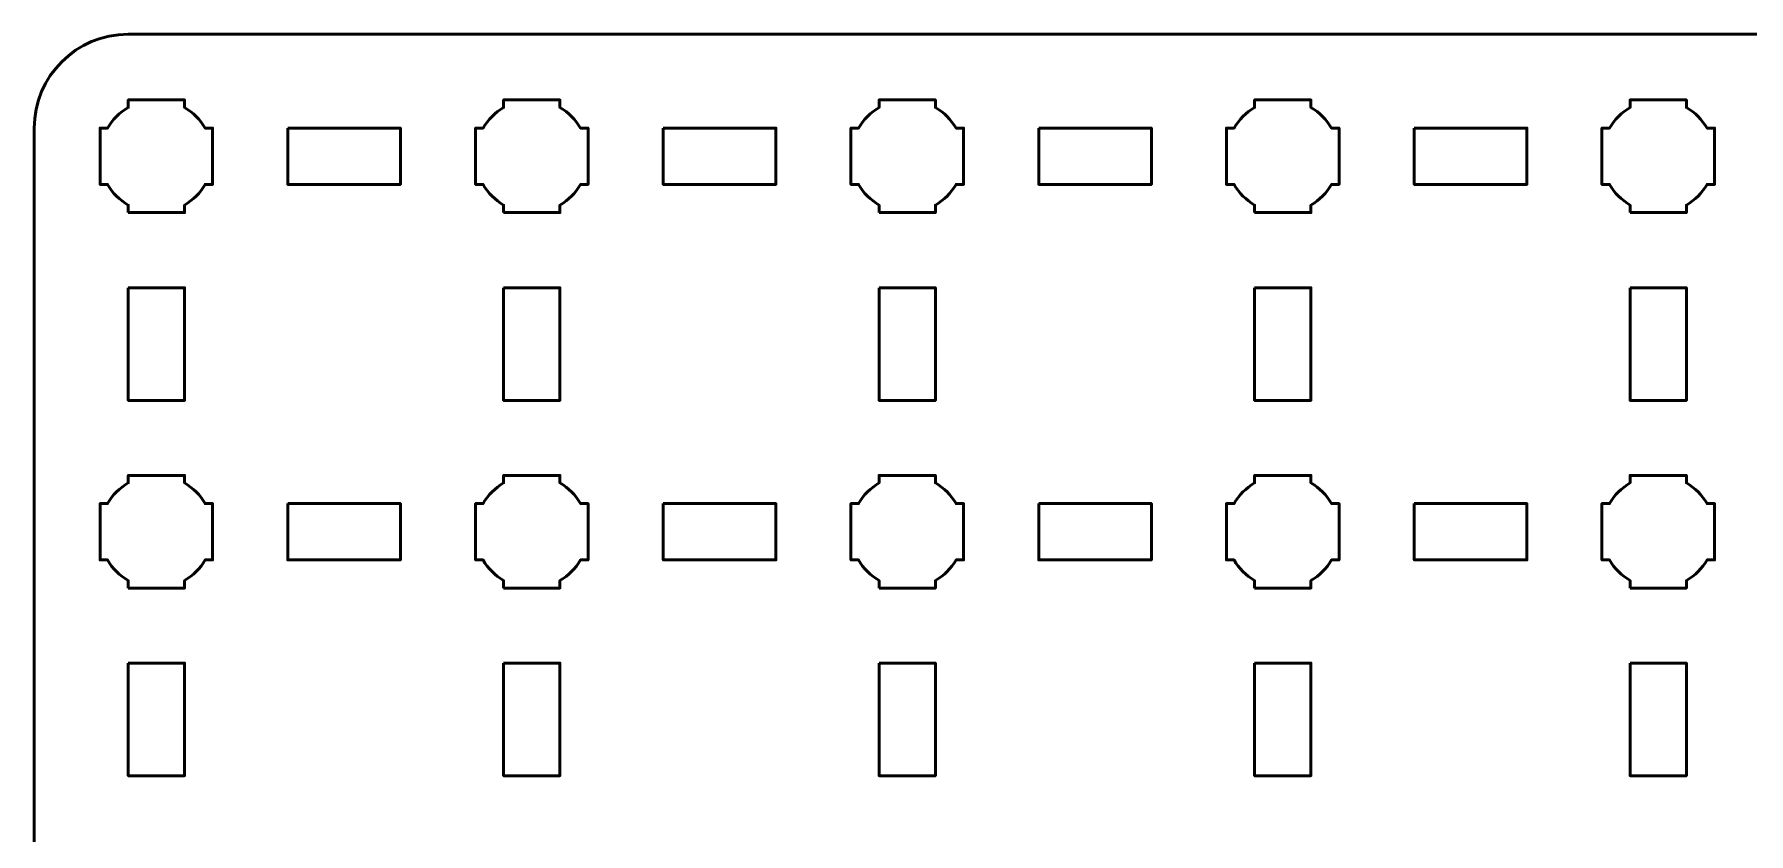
# Model space of a CAD drawing. Header units: centimetres. Extents: x -17.7 to 17.7, y -17.7 to 17.7.
# Drawn here: x -17.65 to -8.52, y 13.39 to 17.65 of the extents above; entities that cross this region are included whole.
import ezdxf

# ---------------------------------------------------------------- set-up
doc = ezdxf.new("R2010")
doc.units = ezdxf.units.CM
doc.header["$MEASUREMENT"] = 0
doc.layers.add('Layer 1', color=7, linetype='Continuous')

msp = doc.modelspace()

# ---------------------------------------------------------------- linework, layer by layer
at = {"layer": 'Layer 1', "lineweight": 53}
for points, knots in [([(-17.14996, 17.65006), (-17.14996, 17.65006), (17.14996, 17.65006), (17.14996, 17.65006), (17.14996, 17.65006), (17.42692, 17.65006), (17.65006, 17.42696), (17.65006, 17.14996), (17.65006, 17.14996), (17.65006, 17.14996), (17.65006, -17.14995), (17.65006, -17.14995), (17.65006, -17.14995), (17.65006, -17.42692), (17.42692, -17.65005), (17.14996, -17.65005), (17.14996, -17.65005), (17.14996, -17.65005), (-17.14996, -17.65005), (-17.14996, -17.65005), (-17.14996, -17.65005), (-17.42696, -17.65005), (-17.65005, -17.42692), (-17.65005, -17.14995), (-17.65005, -17.14995), (-17.65005, -17.14995), (-17.65005, 17.14996), (-17.65005, 17.14996), (-17.65005, 17.14996), (-17.65005, 17.42696), (-17.42696, 17.65006), (-17.14996, 17.65006)], [0, 0, 0, 0, 0.125, 0.125, 0.125, 0.125, 0.25, 0.25, 0.25, 0.25, 0.375, 0.375, 0.375, 0.375, 0.5, 0.5, 0.5, 0.5, 0.625, 0.625, 0.625, 0.625, 0.75, 0.75, 0.75, 0.75, 0.875, 0.875, 0.875, 0.875, 1, 1, 1, 1]), ([(-17.14996, 16.70003), (-17.14996, 16.70003), (-17.14996, 16.74014), (-17.14996, 16.74014), (-17.14996, 16.74014), (-17.19557, 16.76646), (-17.23349, 16.80449), (-17.25981, 16.84996), (-17.25981, 16.84996), (-17.25981, 16.84996), (-17.30003, 16.84996), (-17.30003, 16.84996), (-17.30003, 16.84996), (-17.30003, 16.84996), (-17.30003, 17.00003), (-17.30003, 17.00003), (-17.30003, 17.00003), (-17.30003, 17.00003), (-17.30003, 17.14996), (-17.30003, 17.14996), (-17.30003, 17.14996), (-17.30003, 17.14996), (-17.25981, 17.14996), (-17.25981, 17.14996), (-17.25981, 17.14996), (-17.23349, 17.19558), (-17.19557, 17.2335), (-17.14996, 17.25982), (-17.14996, 17.25982), (-17.14996, 17.25982), (-17.14996, 17.30004), (-17.14996, 17.30004), (-17.14996, 17.30004), (-17.14996, 17.30004), (-17.00003, 17.30004), (-17.00003, 17.30004), (-17.00003, 17.30004), (-17.00003, 17.30004), (-16.84995, 17.30004), (-16.84995, 17.30004), (-16.84995, 17.30004), (-16.84995, 17.30004), (-16.84995, 17.25982), (-16.84995, 17.25982), (-16.84995, 17.25982), (-16.80448, 17.2335), (-16.76645, 17.19558), (-16.74013, 17.14996), (-16.74013, 17.14996), (-16.74013, 17.14996), (-16.70002, 17.14996), (-16.70002, 17.14996), (-16.70002, 17.14996), (-16.70002, 17.14996), (-16.70002, 17.00003), (-16.70002, 17.00003), (-16.70002, 17.00003), (-16.70002, 17.00003), (-16.70002, 16.84996), (-16.70002, 16.84996), (-16.70002, 16.84996), (-16.70002, 16.84996), (-16.74013, 16.84996), (-16.74013, 16.84996), (-16.74013, 16.84996), (-16.76645, 16.80449), (-16.80448, 16.76646), (-16.84995, 16.74014), (-16.84995, 16.74014), (-16.84995, 16.74014), (-16.84995, 16.70003), (-16.84995, 16.70003), (-16.84995, 16.70003), (-16.84995, 16.70003), (-17.00003, 16.70003), (-17.00003, 16.70003), (-17.00003, 16.70003), (-17.00003, 16.70003), (-17.14996, 16.70003), (-17.14996, 16.70003)], [0, 0, 0, 0, 0.05, 0.05, 0.05, 0.05, 0.1, 0.1, 0.1, 0.1, 0.15, 0.15, 0.15, 0.15, 0.2, 0.2, 0.2, 0.2, 0.25, 0.25, 0.25, 0.25, 0.3, 0.3, 0.3, 0.3, 0.35, 0.35, 0.35, 0.35, 0.4, 0.4, 0.4, 0.4, 0.45, 0.45, 0.45, 0.45, 0.5, 0.5, 0.5, 0.5, 0.55, 0.55, 0.55, 0.55, 0.6, 0.6, 0.6, 0.6, 0.65, 0.65, 0.65, 0.65, 0.7, 0.7, 0.7, 0.7, 0.75, 0.75, 0.75, 0.75, 0.8, 0.8, 0.8, 0.8, 0.85, 0.85, 0.85, 0.85, 0.9, 0.9, 0.9, 0.9, 0.95, 0.95, 0.95, 0.95, 1, 1, 1, 1]), ([(-15.15002, 16.70003), (-15.15002, 16.70003), (-15.15002, 16.74014), (-15.15002, 16.74014), (-15.15002, 16.74014), (-15.1955, 16.76646), (-15.23353, 16.80449), (-15.25984, 16.84996), (-15.25984, 16.84996), (-15.25984, 16.84996), (-15.29995, 16.84996), (-15.29995, 16.84996), (-15.29995, 16.84996), (-15.29995, 16.84996), (-15.29995, 17.00003), (-15.29995, 17.00003), (-15.29995, 17.00003), (-15.29995, 17.00003), (-15.29995, 17.14996), (-15.29995, 17.14996), (-15.29995, 17.14996), (-15.29995, 17.14996), (-15.25984, 17.14996), (-15.25984, 17.14996), (-15.25984, 17.14996), (-15.23353, 17.19558), (-15.1955, 17.2335), (-15.15002, 17.25982), (-15.15002, 17.25982), (-15.15002, 17.25982), (-15.15002, 17.30004), (-15.15002, 17.30004), (-15.15002, 17.30004), (-15.15002, 17.30004), (-14.99995, 17.30004), (-14.99995, 17.30004), (-14.99995, 17.30004), (-14.99995, 17.30004), (-14.85002, 17.30004), (-14.85002, 17.30004), (-14.85002, 17.30004), (-14.85002, 17.30004), (-14.85002, 17.25982), (-14.85002, 17.25982), (-14.85002, 17.25982), (-14.80455, 17.2335), (-14.76652, 17.19558), (-14.7402, 17.14996), (-14.7402, 17.14996), (-14.7402, 17.14996), (-14.69995, 17.14996), (-14.69995, 17.14996), (-14.69995, 17.14996), (-14.69995, 17.14996), (-14.69995, 17.00003), (-14.69995, 17.00003), (-14.69995, 17.00003), (-14.69995, 17.00003), (-14.69995, 16.84996), (-14.69995, 16.84996), (-14.69995, 16.84996), (-14.69995, 16.84996), (-14.7402, 16.84996), (-14.7402, 16.84996), (-14.7402, 16.84996), (-14.76652, 16.80449), (-14.80455, 16.76646), (-14.85002, 16.74014), (-14.85002, 16.74014), (-14.85002, 16.74014), (-14.85002, 16.70003), (-14.85002, 16.70003), (-14.85002, 16.70003), (-14.85002, 16.70003), (-14.99995, 16.70003), (-14.99995, 16.70003), (-14.99995, 16.70003), (-14.99995, 16.70003), (-15.15002, 16.70003), (-15.15002, 16.70003)], [0, 0, 0, 0, 0.05, 0.05, 0.05, 0.05, 0.1, 0.1, 0.1, 0.1, 0.15, 0.15, 0.15, 0.15, 0.2, 0.2, 0.2, 0.2, 0.25, 0.25, 0.25, 0.25, 0.3, 0.3, 0.3, 0.3, 0.35, 0.35, 0.35, 0.35, 0.4, 0.4, 0.4, 0.4, 0.45, 0.45, 0.45, 0.45, 0.5, 0.5, 0.5, 0.5, 0.55, 0.55, 0.55, 0.55, 0.6, 0.6, 0.6, 0.6, 0.65, 0.65, 0.65, 0.65, 0.7, 0.7, 0.7, 0.7, 0.75, 0.75, 0.75, 0.75, 0.8, 0.8, 0.8, 0.8, 0.85, 0.85, 0.85, 0.85, 0.9, 0.9, 0.9, 0.9, 0.95, 0.95, 0.95, 0.95, 1, 1, 1, 1]), ([(-13.15009, 16.70003), (-13.15009, 16.70003), (-13.15009, 16.74014), (-13.15009, 16.74014), (-13.15009, 16.74014), (-13.19556, 16.76646), (-13.23345, 16.80449), (-13.25991, 16.84996), (-13.25991, 16.84996), (-13.25991, 16.84996), (-13.30002, 16.84996), (-13.30002, 16.84996), (-13.30002, 16.84996), (-13.30002, 16.84996), (-13.30002, 17.00003), (-13.30002, 17.00003), (-13.30002, 17.00003), (-13.30002, 17.00003), (-13.30002, 17.14996), (-13.30002, 17.14996), (-13.30002, 17.14996), (-13.30002, 17.14996), (-13.25991, 17.14996), (-13.25991, 17.14996), (-13.25991, 17.14996), (-13.23345, 17.19558), (-13.19556, 17.2335), (-13.15009, 17.25982), (-13.15009, 17.25982), (-13.15009, 17.25982), (-13.15009, 17.30004), (-13.15009, 17.30004), (-13.15009, 17.30004), (-13.15009, 17.30004), (-13.00002, 17.30004), (-13.00002, 17.30004), (-13.00002, 17.30004), (-13.00002, 17.30004), (-12.85009, 17.30004), (-12.85009, 17.30004), (-12.85009, 17.30004), (-12.85009, 17.30004), (-12.85009, 17.25982), (-12.85009, 17.25982), (-12.85009, 17.25982), (-12.80447, 17.2335), (-12.76655, 17.19558), (-12.74023, 17.14996), (-12.74023, 17.14996), (-12.74023, 17.14996), (-12.70002, 17.14996), (-12.70002, 17.14996), (-12.70002, 17.14996), (-12.70002, 17.14996), (-12.70002, 17.00003), (-12.70002, 17.00003), (-12.70002, 17.00003), (-12.70002, 17.00003), (-12.70002, 16.84996), (-12.70002, 16.84996), (-12.70002, 16.84996), (-12.70002, 16.84996), (-12.74023, 16.84996), (-12.74023, 16.84996), (-12.74023, 16.84996), (-12.76655, 16.80449), (-12.80447, 16.76646), (-12.85009, 16.74014), (-12.85009, 16.74014), (-12.85009, 16.74014), (-12.85009, 16.70003), (-12.85009, 16.70003), (-12.85009, 16.70003), (-12.85009, 16.70003), (-13.00002, 16.70003), (-13.00002, 16.70003), (-13.00002, 16.70003), (-13.00002, 16.70003), (-13.15009, 16.70003), (-13.15009, 16.70003)], [0, 0, 0, 0, 0.05, 0.05, 0.05, 0.05, 0.1, 0.1, 0.1, 0.1, 0.15, 0.15, 0.15, 0.15, 0.2, 0.2, 0.2, 0.2, 0.25, 0.25, 0.25, 0.25, 0.3, 0.3, 0.3, 0.3, 0.35, 0.35, 0.35, 0.35, 0.4, 0.4, 0.4, 0.4, 0.45, 0.45, 0.45, 0.45, 0.5, 0.5, 0.5, 0.5, 0.55, 0.55, 0.55, 0.55, 0.6, 0.6, 0.6, 0.6, 0.65, 0.65, 0.65, 0.65, 0.7, 0.7, 0.7, 0.7, 0.75, 0.75, 0.75, 0.75, 0.8, 0.8, 0.8, 0.8, 0.85, 0.85, 0.85, 0.85, 0.9, 0.9, 0.9, 0.9, 0.95, 0.95, 0.95, 0.95, 1, 1, 1, 1]), ([(-11.14998, 16.70003), (-11.14998, 16.70003), (-11.14998, 16.74014), (-11.14998, 16.74014), (-11.14998, 16.74014), (-11.1956, 16.76646), (-11.23348, 16.80449), (-11.2598, 16.84996), (-11.2598, 16.84996), (-11.2598, 16.84996), (-11.30005, 16.84996), (-11.30005, 16.84996), (-11.30005, 16.84996), (-11.30005, 16.84996), (-11.30005, 17.00003), (-11.30005, 17.00003), (-11.30005, 17.00003), (-11.30005, 17.00003), (-11.30005, 17.14996), (-11.30005, 17.14996), (-11.30005, 17.14996), (-11.30005, 17.14996), (-11.2598, 17.14996), (-11.2598, 17.14996), (-11.2598, 17.14996), (-11.23348, 17.19558), (-11.1956, 17.2335), (-11.14998, 17.25982), (-11.14998, 17.25982), (-11.14998, 17.25982), (-11.14998, 17.30004), (-11.14998, 17.30004), (-11.14998, 17.30004), (-11.14998, 17.30004), (-11.00005, 17.30004), (-11.00005, 17.30004), (-11.00005, 17.30004), (-11.00005, 17.30004), (-10.84998, 17.30004), (-10.84998, 17.30004), (-10.84998, 17.30004), (-10.84998, 17.30004), (-10.84998, 17.25982), (-10.84998, 17.25982), (-10.84998, 17.25982), (-10.80451, 17.2335), (-10.76648, 17.19558), (-10.74016, 17.14996), (-10.74016, 17.14996), (-10.74016, 17.14996), (-10.70005, 17.14996), (-10.70005, 17.14996), (-10.70005, 17.14996), (-10.70005, 17.14996), (-10.70005, 17.00003), (-10.70005, 17.00003), (-10.70005, 17.00003), (-10.70005, 17.00003), (-10.70005, 16.84996), (-10.70005, 16.84996), (-10.70005, 16.84996), (-10.70005, 16.84996), (-10.74016, 16.84996), (-10.74016, 16.84996), (-10.74016, 16.84996), (-10.76648, 16.80449), (-10.80451, 16.76646), (-10.84998, 16.74014), (-10.84998, 16.74014), (-10.84998, 16.74014), (-10.84998, 16.70003), (-10.84998, 16.70003), (-10.84998, 16.70003), (-10.84998, 16.70003), (-11.00005, 16.70003), (-11.00005, 16.70003), (-11.00005, 16.70003), (-11.00005, 16.70003), (-11.14998, 16.70003), (-11.14998, 16.70003)], [0, 0, 0, 0, 0.05, 0.05, 0.05, 0.05, 0.1, 0.1, 0.1, 0.1, 0.15, 0.15, 0.15, 0.15, 0.2, 0.2, 0.2, 0.2, 0.25, 0.25, 0.25, 0.25, 0.3, 0.3, 0.3, 0.3, 0.35, 0.35, 0.35, 0.35, 0.4, 0.4, 0.4, 0.4, 0.45, 0.45, 0.45, 0.45, 0.5, 0.5, 0.5, 0.5, 0.55, 0.55, 0.55, 0.55, 0.6, 0.6, 0.6, 0.6, 0.65, 0.65, 0.65, 0.65, 0.7, 0.7, 0.7, 0.7, 0.75, 0.75, 0.75, 0.75, 0.8, 0.8, 0.8, 0.8, 0.85, 0.85, 0.85, 0.85, 0.9, 0.9, 0.9, 0.9, 0.95, 0.95, 0.95, 0.95, 1, 1, 1, 1]), ([(-9.15005, 16.70003), (-9.15005, 16.70003), (-9.15005, 16.74014), (-9.15005, 16.74014), (-9.15005, 16.74014), (-9.19552, 16.76646), (-9.23355, 16.80449), (-9.25987, 16.84996), (-9.25987, 16.84996), (-9.25987, 16.84996), (-9.29998, 16.84996), (-9.29998, 16.84996), (-9.29998, 16.84996), (-9.29998, 16.84996), (-9.29998, 17.00003), (-9.29998, 17.00003), (-9.29998, 17.00003), (-9.29998, 17.00003), (-9.29998, 17.14996), (-9.29998, 17.14996), (-9.29998, 17.14996), (-9.29998, 17.14996), (-9.25987, 17.14996), (-9.25987, 17.14996), (-9.25987, 17.14996), (-9.23355, 17.19558), (-9.19552, 17.2335), (-9.15005, 17.25982), (-9.15005, 17.25982), (-9.15005, 17.25982), (-9.15005, 17.30004), (-9.15005, 17.30004), (-9.15005, 17.30004), (-9.15005, 17.30004), (-8.99998, 17.30004), (-8.99998, 17.30004), (-8.99998, 17.30004), (-8.99998, 17.30004), (-8.85005, 17.30004), (-8.85005, 17.30004), (-8.85005, 17.30004), (-8.85005, 17.30004), (-8.85005, 17.25982), (-8.85005, 17.25982), (-8.85005, 17.25982), (-8.80443, 17.2335), (-8.76654, 17.19558), (-8.74023, 17.14996), (-8.74023, 17.14996), (-8.74023, 17.14996), (-8.69998, 17.14996), (-8.69998, 17.14996), (-8.69998, 17.14996), (-8.69998, 17.14996), (-8.69998, 17.00003), (-8.69998, 17.00003), (-8.69998, 17.00003), (-8.69998, 17.00003), (-8.69998, 16.84996), (-8.69998, 16.84996), (-8.69998, 16.84996), (-8.69998, 16.84996), (-8.74023, 16.84996), (-8.74023, 16.84996), (-8.74023, 16.84996), (-8.76654, 16.80449), (-8.80443, 16.76646), (-8.85005, 16.74014), (-8.85005, 16.74014), (-8.85005, 16.74014), (-8.85005, 16.70003), (-8.85005, 16.70003), (-8.85005, 16.70003), (-8.85005, 16.70003), (-8.99998, 16.70003), (-8.99998, 16.70003), (-8.99998, 16.70003), (-8.99998, 16.70003), (-9.15005, 16.70003), (-9.15005, 16.70003)], [0, 0, 0, 0, 0.05, 0.05, 0.05, 0.05, 0.1, 0.1, 0.1, 0.1, 0.15, 0.15, 0.15, 0.15, 0.2, 0.2, 0.2, 0.2, 0.25, 0.25, 0.25, 0.25, 0.3, 0.3, 0.3, 0.3, 0.35, 0.35, 0.35, 0.35, 0.4, 0.4, 0.4, 0.4, 0.45, 0.45, 0.45, 0.45, 0.5, 0.5, 0.5, 0.5, 0.55, 0.55, 0.55, 0.55, 0.6, 0.6, 0.6, 0.6, 0.65, 0.65, 0.65, 0.65, 0.7, 0.7, 0.7, 0.7, 0.75, 0.75, 0.75, 0.75, 0.8, 0.8, 0.8, 0.8, 0.85, 0.85, 0.85, 0.85, 0.9, 0.9, 0.9, 0.9, 0.95, 0.95, 0.95, 0.95, 1, 1, 1, 1]), ([(-16.30001, 17.14996), (-16.30001, 17.14996), (-15.7, 17.14996), (-15.7, 17.14996), (-15.7, 17.14996), (-15.7, 17.14996), (-15.7, 16.84996), (-15.7, 16.84996), (-15.7, 16.84996), (-15.7, 16.84996), (-16.30001, 16.84996), (-16.30001, 16.84996), (-16.30001, 16.84996), (-16.30001, 16.84996), (-16.30001, 17.14996), (-16.30001, 17.14996)], [0, 0, 0, 0, 0.25, 0.25, 0.25, 0.25, 0.5, 0.5, 0.5, 0.5, 0.75, 0.75, 0.75, 0.75, 1, 1, 1, 1]), ([(-14.30004, 17.14996), (-14.30004, 17.14996), (-13.70004, 17.14996), (-13.70004, 17.14996), (-13.70004, 17.14996), (-13.70004, 17.14996), (-13.70004, 16.84996), (-13.70004, 16.84996), (-13.70004, 16.84996), (-13.70004, 16.84996), (-14.30004, 16.84996), (-14.30004, 16.84996), (-14.30004, 16.84996), (-14.30004, 16.84996), (-14.30004, 17.14996), (-14.30004, 17.14996)], [0, 0, 0, 0, 0.25, 0.25, 0.25, 0.25, 0.5, 0.5, 0.5, 0.5, 0.75, 0.75, 0.75, 0.75, 1, 1, 1, 1]), ([(-12.29997, 17.14996), (-12.29997, 17.14996), (-11.69996, 17.14996), (-11.69996, 17.14996), (-11.69996, 17.14996), (-11.69996, 17.14996), (-11.69996, 16.84996), (-11.69996, 16.84996), (-11.69996, 16.84996), (-11.69996, 16.84996), (-12.29997, 16.84996), (-12.29997, 16.84996), (-12.29997, 16.84996), (-12.29997, 16.84996), (-12.29997, 17.14996), (-12.29997, 17.14996)], [0, 0, 0, 0, 0.25, 0.25, 0.25, 0.25, 0.5, 0.5, 0.5, 0.5, 0.75, 0.75, 0.75, 0.75, 1, 1, 1, 1]), ([(-10.3, 17.14996), (-10.3, 17.14996), (-9.69999, 17.14996), (-9.69999, 17.14996), (-9.69999, 17.14996), (-9.69999, 17.14996), (-9.69999, 16.84996), (-9.69999, 16.84996), (-9.69999, 16.84996), (-9.69999, 16.84996), (-10.3, 16.84996), (-10.3, 16.84996), (-10.3, 16.84996), (-10.3, 16.84996), (-10.3, 17.14996), (-10.3, 17.14996)], [0, 0, 0, 0, 0.25, 0.25, 0.25, 0.25, 0.5, 0.5, 0.5, 0.5, 0.75, 0.75, 0.75, 0.75, 1, 1, 1, 1]), ([(-17.14996, 16.30002), (-17.14996, 16.30002), (-16.84995, 16.30002), (-16.84995, 16.30002), (-16.84995, 16.30002), (-16.84995, 16.30002), (-16.84995, 15.70001), (-16.84995, 15.70001), (-16.84995, 15.70001), (-16.84995, 15.70001), (-17.14996, 15.70001), (-17.14996, 15.70001), (-17.14996, 15.70001), (-17.14996, 15.70001), (-17.14996, 16.30002), (-17.14996, 16.30002)], [0, 0, 0, 0, 0.25, 0.25, 0.25, 0.25, 0.5, 0.5, 0.5, 0.5, 0.75, 0.75, 0.75, 0.75, 1, 1, 1, 1]), ([(-15.15002, 16.30002), (-15.15002, 16.30002), (-14.85002, 16.30002), (-14.85002, 16.30002), (-14.85002, 16.30002), (-14.85002, 16.30002), (-14.85002, 15.70001), (-14.85002, 15.70001), (-14.85002, 15.70001), (-14.85002, 15.70001), (-15.15002, 15.70001), (-15.15002, 15.70001), (-15.15002, 15.70001), (-15.15002, 15.70001), (-15.15002, 16.30002), (-15.15002, 16.30002)], [0, 0, 0, 0, 0.25, 0.25, 0.25, 0.25, 0.5, 0.5, 0.5, 0.5, 0.75, 0.75, 0.75, 0.75, 1, 1, 1, 1]), ([(-13.15009, 16.30002), (-13.15009, 16.30002), (-12.85009, 16.30002), (-12.85009, 16.30002), (-12.85009, 16.30002), (-12.85009, 16.30002), (-12.85009, 15.70001), (-12.85009, 15.70001), (-12.85009, 15.70001), (-12.85009, 15.70001), (-13.15009, 15.70001), (-13.15009, 15.70001), (-13.15009, 15.70001), (-13.15009, 15.70001), (-13.15009, 16.30002), (-13.15009, 16.30002)], [0, 0, 0, 0, 0.25, 0.25, 0.25, 0.25, 0.5, 0.5, 0.5, 0.5, 0.75, 0.75, 0.75, 0.75, 1, 1, 1, 1]), ([(-11.14998, 16.30002), (-11.14998, 16.30002), (-10.84998, 16.30002), (-10.84998, 16.30002), (-10.84998, 16.30002), (-10.84998, 16.30002), (-10.84998, 15.70001), (-10.84998, 15.70001), (-10.84998, 15.70001), (-10.84998, 15.70001), (-11.14998, 15.70001), (-11.14998, 15.70001), (-11.14998, 15.70001), (-11.14998, 15.70001), (-11.14998, 16.30002), (-11.14998, 16.30002)], [0, 0, 0, 0, 0.25, 0.25, 0.25, 0.25, 0.5, 0.5, 0.5, 0.5, 0.75, 0.75, 0.75, 0.75, 1, 1, 1, 1]), ([(-9.15005, 16.30002), (-9.15005, 16.30002), (-8.85005, 16.30002), (-8.85005, 16.30002), (-8.85005, 16.30002), (-8.85005, 16.30002), (-8.85005, 15.70001), (-8.85005, 15.70001), (-8.85005, 15.70001), (-8.85005, 15.70001), (-9.15005, 15.70001), (-9.15005, 15.70001), (-9.15005, 15.70001), (-9.15005, 15.70001), (-9.15005, 16.30002), (-9.15005, 16.30002)], [0, 0, 0, 0, 0.25, 0.25, 0.25, 0.25, 0.5, 0.5, 0.5, 0.5, 0.75, 0.75, 0.75, 0.75, 1, 1, 1, 1]), ([(-17.14996, 14.69996), (-17.14996, 14.69996), (-17.14996, 14.74021), (-17.14996, 14.74021), (-17.14996, 14.74021), (-17.19557, 14.76653), (-17.23349, 14.80456), (-17.25981, 14.85003), (-17.25981, 14.85003), (-17.25981, 14.85003), (-17.30003, 14.85003), (-17.30003, 14.85003), (-17.30003, 14.85003), (-17.30003, 14.85003), (-17.30003, 14.99996), (-17.30003, 14.99996), (-17.30003, 14.99996), (-17.30003, 14.99996), (-17.30003, 15.15003), (-17.30003, 15.15003), (-17.30003, 15.15003), (-17.30003, 15.15003), (-17.25981, 15.15003), (-17.25981, 15.15003), (-17.25981, 15.15003), (-17.23349, 15.1955), (-17.19557, 15.23353), (-17.14996, 15.25985), (-17.14996, 15.25985), (-17.14996, 15.25985), (-17.14996, 15.29996), (-17.14996, 15.29996), (-17.14996, 15.29996), (-17.14996, 15.29996), (-17.00003, 15.29996), (-17.00003, 15.29996), (-17.00003, 15.29996), (-17.00003, 15.29996), (-16.84995, 15.29996), (-16.84995, 15.29996), (-16.84995, 15.29996), (-16.84995, 15.29996), (-16.84995, 15.25985), (-16.84995, 15.25985), (-16.84995, 15.25985), (-16.80448, 15.23353), (-16.76645, 15.1955), (-16.74013, 15.15003), (-16.74013, 15.15003), (-16.74013, 15.15003), (-16.70002, 15.15003), (-16.70002, 15.15003), (-16.70002, 15.15003), (-16.70002, 15.15003), (-16.70002, 14.99996), (-16.70002, 14.99996), (-16.70002, 14.99996), (-16.70002, 14.99996), (-16.70002, 14.85003), (-16.70002, 14.85003), (-16.70002, 14.85003), (-16.70002, 14.85003), (-16.74013, 14.85003), (-16.74013, 14.85003), (-16.74013, 14.85003), (-16.76645, 14.80456), (-16.80448, 14.76653), (-16.84995, 14.74021), (-16.84995, 14.74021), (-16.84995, 14.74021), (-16.84995, 14.69996), (-16.84995, 14.69996), (-16.84995, 14.69996), (-16.84995, 14.69996), (-17.00003, 14.69996), (-17.00003, 14.69996), (-17.00003, 14.69996), (-17.00003, 14.69996), (-17.14996, 14.69996), (-17.14996, 14.69996)], [0, 0, 0, 0, 0.05, 0.05, 0.05, 0.05, 0.1, 0.1, 0.1, 0.1, 0.15, 0.15, 0.15, 0.15, 0.2, 0.2, 0.2, 0.2, 0.25, 0.25, 0.25, 0.25, 0.3, 0.3, 0.3, 0.3, 0.35, 0.35, 0.35, 0.35, 0.4, 0.4, 0.4, 0.4, 0.45, 0.45, 0.45, 0.45, 0.5, 0.5, 0.5, 0.5, 0.55, 0.55, 0.55, 0.55, 0.6, 0.6, 0.6, 0.6, 0.65, 0.65, 0.65, 0.65, 0.7, 0.7, 0.7, 0.7, 0.75, 0.75, 0.75, 0.75, 0.8, 0.8, 0.8, 0.8, 0.85, 0.85, 0.85, 0.85, 0.9, 0.9, 0.9, 0.9, 0.95, 0.95, 0.95, 0.95, 1, 1, 1, 1]), ([(-15.15002, 14.69996), (-15.15002, 14.69996), (-15.15002, 14.74021), (-15.15002, 14.74021), (-15.15002, 14.74021), (-15.1955, 14.76653), (-15.23353, 14.80456), (-15.25984, 14.85003), (-15.25984, 14.85003), (-15.25984, 14.85003), (-15.29995, 14.85003), (-15.29995, 14.85003), (-15.29995, 14.85003), (-15.29995, 14.85003), (-15.29995, 14.99996), (-15.29995, 14.99996), (-15.29995, 14.99996), (-15.29995, 14.99996), (-15.29995, 15.15003), (-15.29995, 15.15003), (-15.29995, 15.15003), (-15.29995, 15.15003), (-15.25984, 15.15003), (-15.25984, 15.15003), (-15.25984, 15.15003), (-15.23353, 15.1955), (-15.1955, 15.23353), (-15.15002, 15.25985), (-15.15002, 15.25985), (-15.15002, 15.25985), (-15.15002, 15.29996), (-15.15002, 15.29996), (-15.15002, 15.29996), (-15.15002, 15.29996), (-14.99995, 15.29996), (-14.99995, 15.29996), (-14.99995, 15.29996), (-14.99995, 15.29996), (-14.85002, 15.29996), (-14.85002, 15.29996), (-14.85002, 15.29996), (-14.85002, 15.29996), (-14.85002, 15.25985), (-14.85002, 15.25985), (-14.85002, 15.25985), (-14.80455, 15.23353), (-14.76652, 15.1955), (-14.7402, 15.15003), (-14.7402, 15.15003), (-14.7402, 15.15003), (-14.69995, 15.15003), (-14.69995, 15.15003), (-14.69995, 15.15003), (-14.69995, 15.15003), (-14.69995, 14.99996), (-14.69995, 14.99996), (-14.69995, 14.99996), (-14.69995, 14.99996), (-14.69995, 14.85003), (-14.69995, 14.85003), (-14.69995, 14.85003), (-14.69995, 14.85003), (-14.7402, 14.85003), (-14.7402, 14.85003), (-14.7402, 14.85003), (-14.76652, 14.80456), (-14.80455, 14.76653), (-14.85002, 14.74021), (-14.85002, 14.74021), (-14.85002, 14.74021), (-14.85002, 14.69996), (-14.85002, 14.69996), (-14.85002, 14.69996), (-14.85002, 14.69996), (-14.99995, 14.69996), (-14.99995, 14.69996), (-14.99995, 14.69996), (-14.99995, 14.69996), (-15.15002, 14.69996), (-15.15002, 14.69996)], [0, 0, 0, 0, 0.05, 0.05, 0.05, 0.05, 0.1, 0.1, 0.1, 0.1, 0.15, 0.15, 0.15, 0.15, 0.2, 0.2, 0.2, 0.2, 0.25, 0.25, 0.25, 0.25, 0.3, 0.3, 0.3, 0.3, 0.35, 0.35, 0.35, 0.35, 0.4, 0.4, 0.4, 0.4, 0.45, 0.45, 0.45, 0.45, 0.5, 0.5, 0.5, 0.5, 0.55, 0.55, 0.55, 0.55, 0.6, 0.6, 0.6, 0.6, 0.65, 0.65, 0.65, 0.65, 0.7, 0.7, 0.7, 0.7, 0.75, 0.75, 0.75, 0.75, 0.8, 0.8, 0.8, 0.8, 0.85, 0.85, 0.85, 0.85, 0.9, 0.9, 0.9, 0.9, 0.95, 0.95, 0.95, 0.95, 1, 1, 1, 1]), ([(-13.15009, 14.69996), (-13.15009, 14.69996), (-13.15009, 14.74021), (-13.15009, 14.74021), (-13.15009, 14.74021), (-13.19556, 14.76653), (-13.23345, 14.80456), (-13.25991, 14.85003), (-13.25991, 14.85003), (-13.25991, 14.85003), (-13.30002, 14.85003), (-13.30002, 14.85003), (-13.30002, 14.85003), (-13.30002, 14.85003), (-13.30002, 14.99996), (-13.30002, 14.99996), (-13.30002, 14.99996), (-13.30002, 14.99996), (-13.30002, 15.15003), (-13.30002, 15.15003), (-13.30002, 15.15003), (-13.30002, 15.15003), (-13.25991, 15.15003), (-13.25991, 15.15003), (-13.25991, 15.15003), (-13.23345, 15.1955), (-13.19556, 15.23353), (-13.15009, 15.25985), (-13.15009, 15.25985), (-13.15009, 15.25985), (-13.15009, 15.29996), (-13.15009, 15.29996), (-13.15009, 15.29996), (-13.15009, 15.29996), (-13.00002, 15.29996), (-13.00002, 15.29996), (-13.00002, 15.29996), (-13.00002, 15.29996), (-12.85009, 15.29996), (-12.85009, 15.29996), (-12.85009, 15.29996), (-12.85009, 15.29996), (-12.85009, 15.25985), (-12.85009, 15.25985), (-12.85009, 15.25985), (-12.80447, 15.23353), (-12.76655, 15.1955), (-12.74023, 15.15003), (-12.74023, 15.15003), (-12.74023, 15.15003), (-12.70002, 15.15003), (-12.70002, 15.15003), (-12.70002, 15.15003), (-12.70002, 15.15003), (-12.70002, 14.99996), (-12.70002, 14.99996), (-12.70002, 14.99996), (-12.70002, 14.99996), (-12.70002, 14.85003), (-12.70002, 14.85003), (-12.70002, 14.85003), (-12.70002, 14.85003), (-12.74023, 14.85003), (-12.74023, 14.85003), (-12.74023, 14.85003), (-12.76655, 14.80456), (-12.80447, 14.76653), (-12.85009, 14.74021), (-12.85009, 14.74021), (-12.85009, 14.74021), (-12.85009, 14.69996), (-12.85009, 14.69996), (-12.85009, 14.69996), (-12.85009, 14.69996), (-13.00002, 14.69996), (-13.00002, 14.69996), (-13.00002, 14.69996), (-13.00002, 14.69996), (-13.15009, 14.69996), (-13.15009, 14.69996)], [0, 0, 0, 0, 0.05, 0.05, 0.05, 0.05, 0.1, 0.1, 0.1, 0.1, 0.15, 0.15, 0.15, 0.15, 0.2, 0.2, 0.2, 0.2, 0.25, 0.25, 0.25, 0.25, 0.3, 0.3, 0.3, 0.3, 0.35, 0.35, 0.35, 0.35, 0.4, 0.4, 0.4, 0.4, 0.45, 0.45, 0.45, 0.45, 0.5, 0.5, 0.5, 0.5, 0.55, 0.55, 0.55, 0.55, 0.6, 0.6, 0.6, 0.6, 0.65, 0.65, 0.65, 0.65, 0.7, 0.7, 0.7, 0.7, 0.75, 0.75, 0.75, 0.75, 0.8, 0.8, 0.8, 0.8, 0.85, 0.85, 0.85, 0.85, 0.9, 0.9, 0.9, 0.9, 0.95, 0.95, 0.95, 0.95, 1, 1, 1, 1]), ([(-11.14998, 14.69996), (-11.14998, 14.69996), (-11.14998, 14.74021), (-11.14998, 14.74021), (-11.14998, 14.74021), (-11.1956, 14.76653), (-11.23348, 14.80456), (-11.2598, 14.85003), (-11.2598, 14.85003), (-11.2598, 14.85003), (-11.30005, 14.85003), (-11.30005, 14.85003), (-11.30005, 14.85003), (-11.30005, 14.85003), (-11.30005, 14.99996), (-11.30005, 14.99996), (-11.30005, 14.99996), (-11.30005, 14.99996), (-11.30005, 15.15003), (-11.30005, 15.15003), (-11.30005, 15.15003), (-11.30005, 15.15003), (-11.2598, 15.15003), (-11.2598, 15.15003), (-11.2598, 15.15003), (-11.23348, 15.1955), (-11.1956, 15.23353), (-11.14998, 15.25985), (-11.14998, 15.25985), (-11.14998, 15.25985), (-11.14998, 15.29996), (-11.14998, 15.29996), (-11.14998, 15.29996), (-11.14998, 15.29996), (-11.00005, 15.29996), (-11.00005, 15.29996), (-11.00005, 15.29996), (-11.00005, 15.29996), (-10.84998, 15.29996), (-10.84998, 15.29996), (-10.84998, 15.29996), (-10.84998, 15.29996), (-10.84998, 15.25985), (-10.84998, 15.25985), (-10.84998, 15.25985), (-10.80451, 15.23353), (-10.76648, 15.1955), (-10.74016, 15.15003), (-10.74016, 15.15003), (-10.74016, 15.15003), (-10.70005, 15.15003), (-10.70005, 15.15003), (-10.70005, 15.15003), (-10.70005, 15.15003), (-10.70005, 14.99996), (-10.70005, 14.99996), (-10.70005, 14.99996), (-10.70005, 14.99996), (-10.70005, 14.85003), (-10.70005, 14.85003), (-10.70005, 14.85003), (-10.70005, 14.85003), (-10.74016, 14.85003), (-10.74016, 14.85003), (-10.74016, 14.85003), (-10.76648, 14.80456), (-10.80451, 14.76653), (-10.84998, 14.74021), (-10.84998, 14.74021), (-10.84998, 14.74021), (-10.84998, 14.69996), (-10.84998, 14.69996), (-10.84998, 14.69996), (-10.84998, 14.69996), (-11.00005, 14.69996), (-11.00005, 14.69996), (-11.00005, 14.69996), (-11.00005, 14.69996), (-11.14998, 14.69996), (-11.14998, 14.69996)], [0, 0, 0, 0, 0.05, 0.05, 0.05, 0.05, 0.1, 0.1, 0.1, 0.1, 0.15, 0.15, 0.15, 0.15, 0.2, 0.2, 0.2, 0.2, 0.25, 0.25, 0.25, 0.25, 0.3, 0.3, 0.3, 0.3, 0.35, 0.35, 0.35, 0.35, 0.4, 0.4, 0.4, 0.4, 0.45, 0.45, 0.45, 0.45, 0.5, 0.5, 0.5, 0.5, 0.55, 0.55, 0.55, 0.55, 0.6, 0.6, 0.6, 0.6, 0.65, 0.65, 0.65, 0.65, 0.7, 0.7, 0.7, 0.7, 0.75, 0.75, 0.75, 0.75, 0.8, 0.8, 0.8, 0.8, 0.85, 0.85, 0.85, 0.85, 0.9, 0.9, 0.9, 0.9, 0.95, 0.95, 0.95, 0.95, 1, 1, 1, 1]), ([(-9.15005, 14.69996), (-9.15005, 14.69996), (-9.15005, 14.74021), (-9.15005, 14.74021), (-9.15005, 14.74021), (-9.19552, 14.76653), (-9.23355, 14.80456), (-9.25987, 14.85003), (-9.25987, 14.85003), (-9.25987, 14.85003), (-9.29998, 14.85003), (-9.29998, 14.85003), (-9.29998, 14.85003), (-9.29998, 14.85003), (-9.29998, 14.99996), (-9.29998, 14.99996), (-9.29998, 14.99996), (-9.29998, 14.99996), (-9.29998, 15.15003), (-9.29998, 15.15003), (-9.29998, 15.15003), (-9.29998, 15.15003), (-9.25987, 15.15003), (-9.25987, 15.15003), (-9.25987, 15.15003), (-9.23355, 15.1955), (-9.19552, 15.23353), (-9.15005, 15.25985), (-9.15005, 15.25985), (-9.15005, 15.25985), (-9.15005, 15.29996), (-9.15005, 15.29996), (-9.15005, 15.29996), (-9.15005, 15.29996), (-8.99998, 15.29996), (-8.99998, 15.29996), (-8.99998, 15.29996), (-8.99998, 15.29996), (-8.85005, 15.29996), (-8.85005, 15.29996), (-8.85005, 15.29996), (-8.85005, 15.29996), (-8.85005, 15.25985), (-8.85005, 15.25985), (-8.85005, 15.25985), (-8.80443, 15.23353), (-8.76654, 15.1955), (-8.74023, 15.15003), (-8.74023, 15.15003), (-8.74023, 15.15003), (-8.69998, 15.15003), (-8.69998, 15.15003), (-8.69998, 15.15003), (-8.69998, 15.15003), (-8.69998, 14.99996), (-8.69998, 14.99996), (-8.69998, 14.99996), (-8.69998, 14.99996), (-8.69998, 14.85003), (-8.69998, 14.85003), (-8.69998, 14.85003), (-8.69998, 14.85003), (-8.74023, 14.85003), (-8.74023, 14.85003), (-8.74023, 14.85003), (-8.76654, 14.80456), (-8.80443, 14.76653), (-8.85005, 14.74021), (-8.85005, 14.74021), (-8.85005, 14.74021), (-8.85005, 14.69996), (-8.85005, 14.69996), (-8.85005, 14.69996), (-8.85005, 14.69996), (-8.99998, 14.69996), (-8.99998, 14.69996), (-8.99998, 14.69996), (-8.99998, 14.69996), (-9.15005, 14.69996), (-9.15005, 14.69996)], [0, 0, 0, 0, 0.05, 0.05, 0.05, 0.05, 0.1, 0.1, 0.1, 0.1, 0.15, 0.15, 0.15, 0.15, 0.2, 0.2, 0.2, 0.2, 0.25, 0.25, 0.25, 0.25, 0.3, 0.3, 0.3, 0.3, 0.35, 0.35, 0.35, 0.35, 0.4, 0.4, 0.4, 0.4, 0.45, 0.45, 0.45, 0.45, 0.5, 0.5, 0.5, 0.5, 0.55, 0.55, 0.55, 0.55, 0.6, 0.6, 0.6, 0.6, 0.65, 0.65, 0.65, 0.65, 0.7, 0.7, 0.7, 0.7, 0.75, 0.75, 0.75, 0.75, 0.8, 0.8, 0.8, 0.8, 0.85, 0.85, 0.85, 0.85, 0.9, 0.9, 0.9, 0.9, 0.95, 0.95, 0.95, 0.95, 1, 1, 1, 1]), ([(-16.30001, 15.15003), (-16.30001, 15.15003), (-15.7, 15.15003), (-15.7, 15.15003), (-15.7, 15.15003), (-15.7, 15.15003), (-15.7, 14.85003), (-15.7, 14.85003), (-15.7, 14.85003), (-15.7, 14.85003), (-16.30001, 14.85003), (-16.30001, 14.85003), (-16.30001, 14.85003), (-16.30001, 14.85003), (-16.30001, 15.15003), (-16.30001, 15.15003)], [0, 0, 0, 0, 0.25, 0.25, 0.25, 0.25, 0.5, 0.5, 0.5, 0.5, 0.75, 0.75, 0.75, 0.75, 1, 1, 1, 1]), ([(-14.30004, 15.15003), (-14.30004, 15.15003), (-13.70004, 15.15003), (-13.70004, 15.15003), (-13.70004, 15.15003), (-13.70004, 15.15003), (-13.70004, 14.85003), (-13.70004, 14.85003), (-13.70004, 14.85003), (-13.70004, 14.85003), (-14.30004, 14.85003), (-14.30004, 14.85003), (-14.30004, 14.85003), (-14.30004, 14.85003), (-14.30004, 15.15003), (-14.30004, 15.15003)], [0, 0, 0, 0, 0.25, 0.25, 0.25, 0.25, 0.5, 0.5, 0.5, 0.5, 0.75, 0.75, 0.75, 0.75, 1, 1, 1, 1]), ([(-12.29997, 15.15003), (-12.29997, 15.15003), (-11.69996, 15.15003), (-11.69996, 15.15003), (-11.69996, 15.15003), (-11.69996, 15.15003), (-11.69996, 14.85003), (-11.69996, 14.85003), (-11.69996, 14.85003), (-11.69996, 14.85003), (-12.29997, 14.85003), (-12.29997, 14.85003), (-12.29997, 14.85003), (-12.29997, 14.85003), (-12.29997, 15.15003), (-12.29997, 15.15003)], [0, 0, 0, 0, 0.25, 0.25, 0.25, 0.25, 0.5, 0.5, 0.5, 0.5, 0.75, 0.75, 0.75, 0.75, 1, 1, 1, 1]), ([(-10.3, 15.15003), (-10.3, 15.15003), (-9.69999, 15.15003), (-9.69999, 15.15003), (-9.69999, 15.15003), (-9.69999, 15.15003), (-9.69999, 14.85003), (-9.69999, 14.85003), (-9.69999, 14.85003), (-9.69999, 14.85003), (-10.3, 14.85003), (-10.3, 14.85003), (-10.3, 14.85003), (-10.3, 14.85003), (-10.3, 15.15003), (-10.3, 15.15003)], [0, 0, 0, 0, 0.25, 0.25, 0.25, 0.25, 0.5, 0.5, 0.5, 0.5, 0.75, 0.75, 0.75, 0.75, 1, 1, 1, 1]), ([(-17.14996, 14.30005), (-17.14996, 14.30005), (-16.84995, 14.30005), (-16.84995, 14.30005), (-16.84995, 14.30005), (-16.84995, 14.30005), (-16.84995, 13.70004), (-16.84995, 13.70004), (-16.84995, 13.70004), (-16.84995, 13.70004), (-17.14996, 13.70004), (-17.14996, 13.70004), (-17.14996, 13.70004), (-17.14996, 13.70004), (-17.14996, 14.30005), (-17.14996, 14.30005)], [0, 0, 0, 0, 0.25, 0.25, 0.25, 0.25, 0.5, 0.5, 0.5, 0.5, 0.75, 0.75, 0.75, 0.75, 1, 1, 1, 1]), ([(-15.15002, 14.30005), (-15.15002, 14.30005), (-14.85002, 14.30005), (-14.85002, 14.30005), (-14.85002, 14.30005), (-14.85002, 14.30005), (-14.85002, 13.70004), (-14.85002, 13.70004), (-14.85002, 13.70004), (-14.85002, 13.70004), (-15.15002, 13.70004), (-15.15002, 13.70004), (-15.15002, 13.70004), (-15.15002, 13.70004), (-15.15002, 14.30005), (-15.15002, 14.30005)], [0, 0, 0, 0, 0.25, 0.25, 0.25, 0.25, 0.5, 0.5, 0.5, 0.5, 0.75, 0.75, 0.75, 0.75, 1, 1, 1, 1]), ([(-13.15009, 14.30005), (-13.15009, 14.30005), (-12.85009, 14.30005), (-12.85009, 14.30005), (-12.85009, 14.30005), (-12.85009, 14.30005), (-12.85009, 13.70004), (-12.85009, 13.70004), (-12.85009, 13.70004), (-12.85009, 13.70004), (-13.15009, 13.70004), (-13.15009, 13.70004), (-13.15009, 13.70004), (-13.15009, 13.70004), (-13.15009, 14.30005), (-13.15009, 14.30005)], [0, 0, 0, 0, 0.25, 0.25, 0.25, 0.25, 0.5, 0.5, 0.5, 0.5, 0.75, 0.75, 0.75, 0.75, 1, 1, 1, 1]), ([(-11.14998, 14.30005), (-11.14998, 14.30005), (-10.84998, 14.30005), (-10.84998, 14.30005), (-10.84998, 14.30005), (-10.84998, 14.30005), (-10.84998, 13.70004), (-10.84998, 13.70004), (-10.84998, 13.70004), (-10.84998, 13.70004), (-11.14998, 13.70004), (-11.14998, 13.70004), (-11.14998, 13.70004), (-11.14998, 13.70004), (-11.14998, 14.30005), (-11.14998, 14.30005)], [0, 0, 0, 0, 0.25, 0.25, 0.25, 0.25, 0.5, 0.5, 0.5, 0.5, 0.75, 0.75, 0.75, 0.75, 1, 1, 1, 1]), ([(-9.15005, 14.30005), (-9.15005, 14.30005), (-8.85005, 14.30005), (-8.85005, 14.30005), (-8.85005, 14.30005), (-8.85005, 14.30005), (-8.85005, 13.70004), (-8.85005, 13.70004), (-8.85005, 13.70004), (-8.85005, 13.70004), (-9.15005, 13.70004), (-9.15005, 13.70004), (-9.15005, 13.70004), (-9.15005, 13.70004), (-9.15005, 14.30005), (-9.15005, 14.30005)], [0, 0, 0, 0, 0.25, 0.25, 0.25, 0.25, 0.5, 0.5, 0.5, 0.5, 0.75, 0.75, 0.75, 0.75, 1, 1, 1, 1])]:
    msp.add_open_spline(points, degree=3, knots=knots, dxfattribs=at)

doc.saveas('drawing.dxf')
